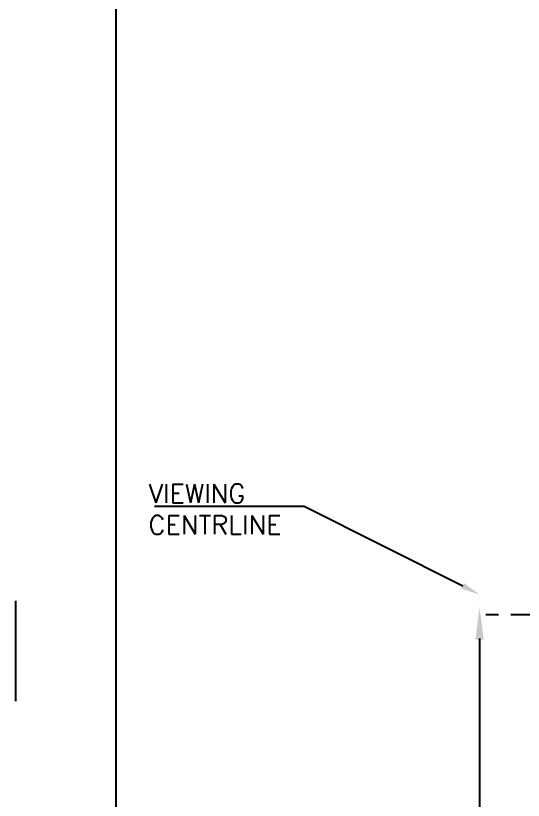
# Model space of a CAD drawing. Extents: x 0 to 288, y 0 to 192.
# Drawn here: x 0 to 20.25, y 90.04 to 121.33 of the extents above; entities that cross this region are included whole.
import ezdxf
from ezdxf import colors
from ezdxf.entities.mleader import LeaderData, LeaderLine
from ezdxf.math import Vec2, Vec3

# ---------------------------------------------------------------- set-up
doc = ezdxf.new("R2010")
doc.units = 0
doc.header["$MEASUREMENT"] = 0
doc.linetypes.add('PHANTOMX2', pattern=[5, 2.5, -0.5, 0.5, -0.5, 0.5, -0.5])
doc.layers.get('0').update_dxf_attribs({"linetype": 'CONTINUOUS'})
for name, color, linetype in [('BORDER', 2, 'CONTINUOUS'), ('dim', 3, 'CONTINUOUS'), ('PANEL', 9, 'CONTINUOUS')]:
    doc.layers.add(name, color=color, linetype=linetype)
doc.styles.get("Standard").update_dxf_attribs({"font": 'SIMPLEX'})

msp = doc.modelspace()

# ---------------------------------------------------------------- linework, layer by layer
at = {"color": 5}
msp.add_line((0, 94), (0, 98), dxfattribs=at)
at = {"layer": 'BORDER', "color": 2}
msp.add_line((4, 188), (4, 4), dxfattribs=at)
at = {"layer": 'dim', "linetype": 'PHANTOMX2'}
msp.add_line((47.25, 97.44), (18.438, 97.44), dxfattribs=at)
at = {"layer": 'dim', "linetype": 'Continuous'}
msp.add_line((18.5, 96.5), (18.5, 70.032), dxfattribs=at)
at = {"layer": 'dim', "linetype": 'PHANTOMX2'}
msp.add_solid([(18.333, 96.442), (18.667, 96.442), (18.5, 97.75)], dxfattribs=at)

# ---------------------------------------------------------------- leaders
at = {"layer": 'PANEL', "color": 0, "linetype": 'Continuous'}
ml = msp.add_multileader_mtext('Standard', dxfattribs=at)
ml.set_content('VIEWING \\PCENTRLINE')
ml.set_leader_properties()
ml.build(insert=Vec2(0, 0))
ml.multileader.update_dxf_attribs({"text_right_attachment_type": 6, "dogleg_length": 0.36, "arrow_head_size": 0.75})
ctx = ml.context
ctx.base_point, ctx.char_height, ctx.arrow_head_size, ctx.landing_gap_size, ctx.plane_origin = Vec3(5.21, 102.275), 0.75, 0.75, 0.09, Vec3(18.5, 98.25)
ctx.right_attachment = 6
notes = []
notes.append((ctx, [(0, (1, 1, 0), (11.5, 101.75), (-1, 0), 0.36, [(0, [(18.5, 98.25)], 0, [])])]))
ctx.mtext.insert, ctx.mtext.flow_direction = Vec3(5.3, 102.65), 5
for ctx, leaders in notes:
    for number, flags, end, landing, length, lines in leaders:
        leader = LeaderData()
        leader.index, (leader.has_last_leader_line, leader.has_dogleg_vector, leader.attachment_direction) = number, flags
        leader.last_leader_point, leader.dogleg_vector, leader.dogleg_length = Vec3(end), Vec3(landing), length
        for number, points, colour, breaks in lines:
            line = LeaderLine()
            line.index, line.vertices, line.color, line.breaks = number, Vec3.list(points), colors.encode_raw_color(colour), breaks
            leader.lines.append(line)
        ctx.leaders.append(leader)

doc.saveas('drawing.dxf')
